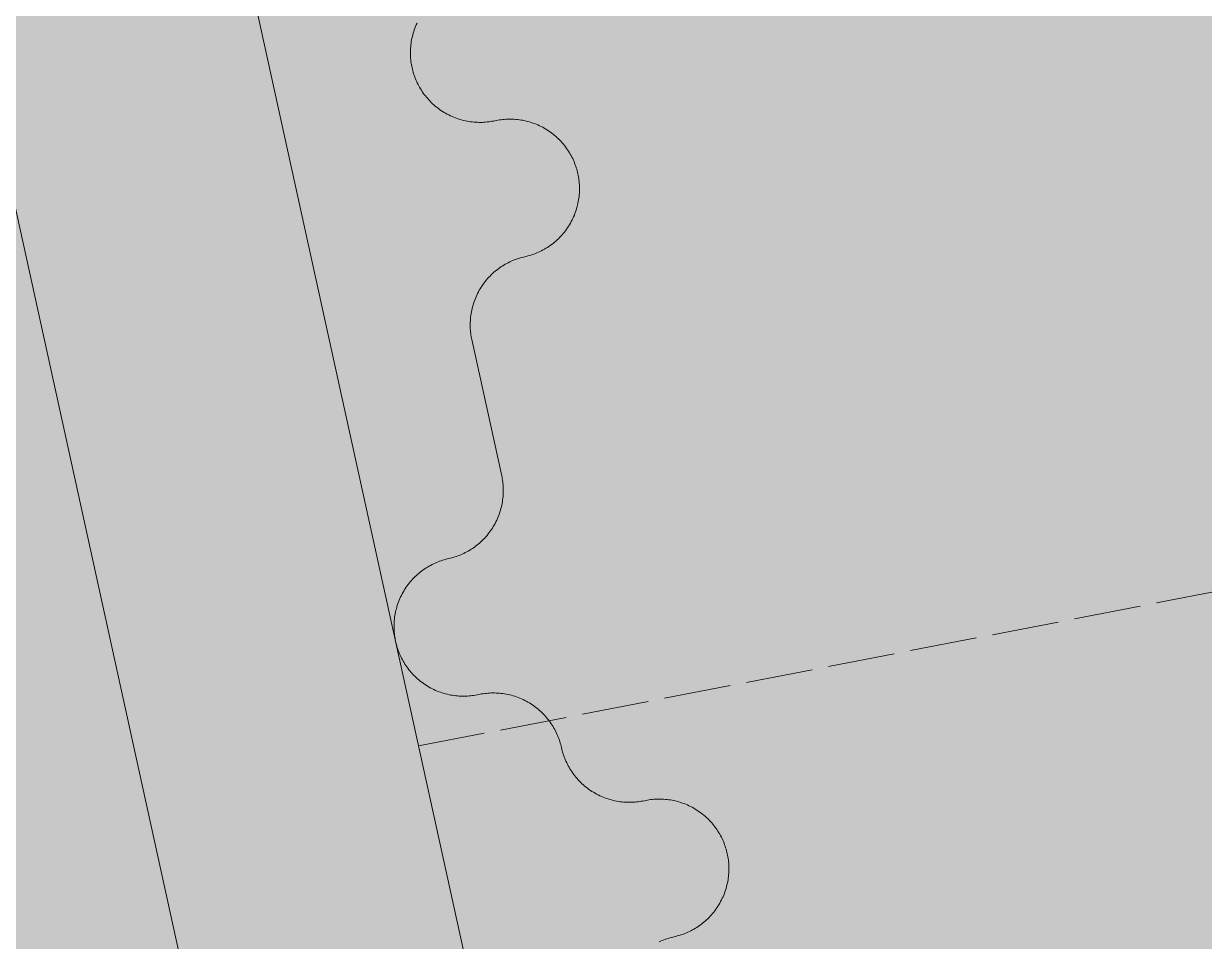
# Model space of a CAD drawing. Header units: millimetres. Extents: x 833941507 to 1669051331, y 817666127 to 1636299673.
# Drawn here: x 834549657.4 to 834549869.4, y 817982349.8 to 817982514.6 of the extents above; entities that cross this region are included whole.
import ezdxf

# ---------------------------------------------------------------- set-up
doc = ezdxf.new("R2010")
doc.units = ezdxf.units.MM
doc.header["$LTSCALE"] = 3
doc.linetypes.add('3A35X-MADL-P-LT-B01-0$0$ACAD_ISO02W033', pattern=[5, 4, -1])
for name, color, linetype, lineweight in [('Hatch (LTC&CB)', 252, 'Continuous', 35), ('UAJ-23FLOR-h', 251, 'Continuous', 9), ('UAJ-24STAI-a', 9, '3A35X-MADL-P-LT-B01-0$0$ACAD_ISO02W033', 13), ('UAJ-42INFI', 1, 'Continuous', 18)]:
    doc.layers.add(name, color=color, linetype=linetype, lineweight=lineweight)
doc.layers.add('UAJ-00XREF', color=7, linetype='Continuous')

# ---------------------------------------------------------------- blocks, each defined once
blk = doc.blocks.new('GBP-LTC-LB01')
at = {"layer": 'UAJ-23FLOR-h'}
h = blk.add_hatch(dxfattribs=at)
h.set_pattern_fill('EARTH,_O', color=256, scale=180, angle=45)
h.set_pattern_definition([(48.9989, (834576001.8, 818046085.3), (-112.727, 1612.5107), [1143, -1143]), (48.9989, (834575678.3, 818046366.6), (-112.727, 1612.5107), [1143, -1143]), (48.9989, (834575354.8, 818046647.8), (-112.727, 1612.5107), [1143, -1143]), (138.9989, (834575340.7, 818046849.3), (-1612.5107, -112.727), [1143, -1143]), (138.9989, (834575621.9, 818047172.8), (-1612.5107, -112.727), [1143, -1143]), (138.9989, (834575903.1, 818047496.3), (-1612.5107, -112.727), [1143, -1143])])
h.paths.add_polyline_path([(834572173.05, 818200349.17), (834310583.74, 818182062.08), (834331502.24, 817882831.69), (834364939.69, 817885169.23), (834473095.7, 818011283.6), (834480533.7, 818020120.4), (834485095.05, 818025709.55), (834491375.7, 818033619), (834497063.4, 818041013), (834493145.8, 818043678.7), (834512788.5, 818074029.25), (834518712.45, 818083675.25), (834526231.3, 818096325.1), (834534646.05, 818111073.05), (834545956, 818131981.3), (834557204.6, 818154198.8), (834564040, 818168496.8), (834570941.16, 818183576.43), (834578367.8, 818200696.3)])
h.paths.add_polyline_path([(834382131.31, 817956469.98), (834418268.73, 817958996.07), (834422062.41, 817963855.9), (834428403.04, 817964299.38), (834467239.2, 818010695.58), (834466445.21, 818021738.79), (834476097.72, 818035709.03), (834485267.1, 818048983.2), (834487014.89, 818051460.43), (834497268.33, 818067303.42), (834492893.38, 818129890.09), (834448056.59, 818126755.66), (834416896.58, 818105052.11), (834382061.37, 818080788.99), (834386167.45, 818022059.16), (834377588.38, 818021459.47)], flags=16)
edge = h.paths.add_edge_path(flags=16)
edge.add_line((834540292.29, 818142076.07), (834533466.32, 818141614.13))
edge.add_line((834533466.32, 818141614.13), (834523258.01, 818143862.71))
edge.add_line((834523258.01, 818143862.71), (834525896.87, 818155838.93))
edge.add_arc((834558382.43, 818267025.45), 115835.02, 237.2183981, 253.7131266, ccw=False)
edge.add_line((834495664.92, 818169638.25), (834498267.59, 818132356.98))
edge.add_line((834498267.59, 818132356.98), (834496346.42, 818130135.01))
edge.add_line((834496346.42, 818130135.01), (834492879.88, 818129892.67))
edge.add_line((834492879.88, 818129892.67), (834494229.58, 818110587.62))
edge.add_line((834494229.58, 818110587.62), (834496326.13, 818110708.38))
edge.add_line((834496326.13, 818110708.38), (834498420.21, 818080753.55))
edge.add_line((834498420.21, 818080753.55), (834498046.12, 818080727.4))
edge.add_line((834498046.12, 818080727.4), (834498254.52, 818077746.38))
edge.add_line((834498254.52, 818077746.38), (834503061.09, 818078082.4))
edge.add_line((834503061.09, 818078082.4), (834504979.52, 818081212.1))
edge.add_line((834504979.52, 818081212.1), (834509429.02, 818088470.93))
edge.add_line((834509429.02, 818088470.93), (834515217.16, 818097913.59))
edge.add_line((834515217.16, 818097913.59), (834526067.43, 818116415.54))
edge.add_line((834526067.43, 818116415.54), (834532489.2, 818127888.68))
edge.add_line((834532489.2, 818127888.68), (834534830.9, 818132146.3))
edge.add_line((834534830.9, 818132146.3), (834540292.29, 818142076.07))
h = blk.add_hatch(dxfattribs=at)
h.set_pattern_fill('EARTH,_O', color=256, scale=180, angle=45)
h.set_pattern_definition([(45.0000001, (-1082349.7, 54794.9), (-3e-06, 1616.4461018), [1143, -1143]), (45.0000001, (-1082652.8, 55098), (-3e-06, 1616.4461018), [1143, -1143]), (45.0000001, (-1082955.9, 55401.1), (-3e-06, 1616.4461018), [1143, -1143]), (135.0000001, (-1082955.9, 55603.1), (-1616.4461018, -3e-06), [1143, -1143]), (135.0000001, (-1082652.8, 55906.2), (-1616.4461018, -3e-06), [1143, -1143]), (135.0000001, (-1082349.7, 56209.3), (-1616.4461018, -3e-06), [1143, -1143])])
h.paths.add_polyline_path([(834669469.25, 818015499.17), (834651080.82, 818014213.79), (834651091.33, 818014066.03), (834669479.76, 818015351.52)], flags=16)
edge = h.paths.add_edge_path()
edge.add_arc((834611763.61, 818123015.07), 22001.28, 94.000719, 118.688683)
edge.add_line((834601201.89, 818142315.5), (834593918.34, 818141228.38))
edge.add_arc((834611768.4, 818123014.03), 25502.69, 93.997159, 134.421275, ccw=False)
edge.add_line((834609990.68, 818148454.69), (834618164.36, 818149025.84))
edge.add_line((834618164.36, 818149025.84), (834618408.29, 818145534.91))
edge.add_line((834618408.29, 818145534.91), (834616365.41, 818145392.16))
edge.add_line((834616365.41, 818145392.16), (834616609.39, 818141900.69))
edge.add_line((834616609.39, 818141900.69), (834611621.55, 818141552.15))
edge.add_line((834611621.55, 818141552.15), (834611377.61, 818145043.07))
edge.add_line((834611377.61, 818145043.07), (834610228.61, 818144962.74))
h.paths.add_polyline_path([(834673232.94, 818197365.88), (834607546.49, 818192773.89), (834599172.5, 818174435.3), (834588349.1, 818152374.5), (834578621.55, 818133890.65), (834568418.3, 818115665.3), (834556456.7, 818095618.3), (834546606.4, 818080041.6), (834532219.3, 818058623.75), (834523692.15, 818046595.75), (834515683.5, 818035708.5), (834508244.2, 818025929.9), (834500656.3, 818016266.1), (834489786.8, 818002934.1), (834483448.3, 817995421.3), (834478637.6, 817989841.7), (834458453.75, 817967379.3), (834441506.5, 817949096.36), (834383075.75, 817886437.08), (834482026.69, 817893354.51), (834551919.04, 817920008.6), (834634905.13, 817930637.13), (834634023, 817939309.35), (834633770.07, 817941795.89), (834633577.69, 817943687.02), (834508697.04, 817930983.61), (834507053.46, 817930191.44), (834506409.46, 817939426.96), (834507656.94, 817945566.73), (834503417.08, 818006767.03), (834503064.37, 818011762.67), (834514052.91, 818025791.94), (834520784.65, 818034889.35), (834526318.86, 818042436.94), (834532381.69, 818050705.63), (834536345.72, 818056472.68), (834542258.41, 818065225.62), (834550405.86, 818077286.91), (834561579, 818095001.96), (834574522.66, 818117080.03), (834587768.88, 818140310.21), (834609774.13, 818143594.98), (834610001.97, 818140335.89), (834634252.54, 818142031.47), (834636806.9, 818105492.47), (834642791.48, 818105913.75), (834646278.56, 818056032.58), (834640293.17, 818055614.16), (834643382.34, 818011424.91), (834641138.41, 818011267.96), (834645775.78, 817944927.87), (834639048.36, 817944243.52), (834640362.12, 817931328.11), (834651070.39, 817932706.91), (834650587.67, 817936476.13), (834685105.74, 817940896.86), (834685588.46, 817937127.64), (834691373.79, 817937868.57)])
blk = doc.blocks.new('inf_010')
at = {"layer": 'UAJ-42INFI'}
for points in [[(889561959.68, 757791631.81), (889561959.4, 757791631.77), (889561959.13, 757791631.74), (889561958.85, 757791631.71), (889561958.56, 757791631.7), (889561958.27, 757791631.68), (889561957.98, 757791631.68), (889561957.69, 757791631.68), (889561957.4, 757791631.68), (889561957.1, 757791631.7), (889561956.81, 757791631.72), (889561956.51, 757791631.75), (889561956.21, 757791631.78), (889561955.91, 757791631.83), (889561955.6, 757791631.88), (889561955.3, 757791631.94), (889561955, 757791632.01), (889561954.7, 757791632.08), (889561954.4, 757791632.16), (889561954.1, 757791632.25), (889561953.8, 757791632.35), (889561953.5, 757791632.46), (889561953.2, 757791632.57), (889561952.91, 757791632.7), (889561952.62, 757791632.83), (889561952.33, 757791632.96), (889561952.04, 757791633.11), (889561951.76, 757791633.26), (889561951.48, 757791633.42), (889561951.2, 757791633.59), (889561950.93, 757791633.77), (889561950.66, 757791633.95), (889561950.4, 757791634.14), (889561950.14, 757791634.34), (889561949.89, 757791634.54), (889561949.65, 757791634.75), (889561949.4, 757791634.96), (889561949.17, 757791635.18), (889561948.94, 757791635.41), (889561948.72, 757791635.64), (889561948.5, 757791635.88), (889561948.29, 757791636.12), (889561948.09, 757791636.37), (889561947.9, 757791636.62), (889561947.71, 757791636.87), (889561947.53, 757791637.13), (889561947.35, 757791637.39), (889561947.19, 757791637.66), (889561947.03, 757791637.93), (889561946.88, 757791638.2), (889561946.73, 757791638.47), (889561946.6, 757791638.74), (889561946.47, 757791639.02), (889561946.35, 757791639.29), (889561946.23, 757791639.57), (889561946.13, 757791639.85), (889561946.03, 757791640.13), (889561945.93, 757791640.41), (889561945.85, 757791640.69), (889561945.77, 757791640.97), (889561945.7, 757791641.25), (889561945.64, 757791641.52), (889561945.58, 757791641.8), (889561945.53, 757791642.08), (889561945.49, 757791642.35), (889561945.45, 757791642.62), (889561945.42, 757791642.9), (889561945.39, 757791643.18), (889561945.37, 757791643.47), (889561945.36, 757791643.76), (889561945.35, 757791644.04), (889561945.36, 757791644.34), (889561945.36, 757791644.63), (889561945.38, 757791644.93), (889561945.4, 757791645.22), (889561945.43, 757791645.52), (889561945.46, 757791645.82), (889561945.51, 757791646.12), (889561945.56, 757791646.43), (889561945.62, 757791646.73), (889561945.68, 757791647.03), (889561945.76, 757791647.33), (889561945.84, 757791647.63), (889561945.93, 757791647.93), (889561946.03, 757791648.23), (889561946.14, 757791648.53), (889561946.25, 757791648.83), (889561946.37, 757791649.12), (889561946.5, 757791649.41), (889561946.64, 757791649.7), (889561946.79, 757791649.99), (889561946.94, 757791650.27)], [(889561963.33, 757791607.08), (889561963.6, 757791607.12), (889561963.88, 757791607.17), (889561964.16, 757791607.23), (889561964.43, 757791607.29), (889561964.71, 757791607.36), (889561964.99, 757791607.44), (889561965.27, 757791607.52), (889561965.55, 757791607.62), (889561965.83, 757791607.72), (889561966.11, 757791607.82), (889561966.39, 757791607.94), (889561966.66, 757791608.06), (889561966.94, 757791608.19), (889561967.21, 757791608.32), (889561967.48, 757791608.47), (889561967.75, 757791608.62), (889561968.02, 757791608.78), (889561968.29, 757791608.94), (889561968.55, 757791609.12), (889561968.81, 757791609.3), (889561969.06, 757791609.49), (889561969.31, 757791609.68), (889561969.56, 757791609.88), (889561969.8, 757791610.09), (889561970.04, 757791610.31), (889561970.27, 757791610.53), (889561970.5, 757791610.76), (889561970.72, 757791610.99), (889561970.93, 757791611.23), (889561971.14, 757791611.48), (889561971.34, 757791611.73), (889561971.54, 757791611.99), (889561971.73, 757791612.25), (889561971.91, 757791612.52), (889561972.09, 757791612.79), (889561972.26, 757791613.07), (889561972.42, 757791613.35), (889561972.57, 757791613.63), (889561972.72, 757791613.92), (889561972.85, 757791614.2), (889561972.98, 757791614.5), (889561973.11, 757791614.79), (889561973.22, 757791615.09), (889561973.33, 757791615.39), (889561973.43, 757791615.68), (889561973.52, 757791615.99), (889561973.6, 757791616.29), (889561973.67, 757791616.59), (889561973.74, 757791616.89), (889561973.8, 757791617.19), (889561973.85, 757791617.49), (889561973.9, 757791617.8), (889561973.93, 757791618.1), (889561973.96, 757791618.4), (889561973.98, 757791618.69), (889561974, 757791618.99), (889561974, 757791619.28), (889561974, 757791619.57), (889561974, 757791619.86), (889561973.99, 757791620.15), (889561973.97, 757791620.43), (889561973.94, 757791620.72), (889561973.91, 757791620.99), (889561973.87, 757791621.27), (889561973.83, 757791621.54), (889561973.78, 757791621.82), (889561973.72, 757791622.1), (889561973.66, 757791622.37), (889561973.59, 757791622.65), (889561973.51, 757791622.93), (889561973.42, 757791623.21), (889561973.33, 757791623.49), (889561973.23, 757791623.77), (889561973.13, 757791624.05), (889561973.01, 757791624.32), (889561972.89, 757791624.6), (889561972.76, 757791624.88), (889561972.63, 757791625.15), (889561972.48, 757791625.42), (889561972.33, 757791625.69), (889561972.17, 757791625.96), (889561972.01, 757791626.22), (889561971.83, 757791626.49), (889561971.65, 757791626.74), (889561971.46, 757791627), (889561971.27, 757791627.25), (889561971.07, 757791627.5), (889561970.86, 757791627.74), (889561970.64, 757791627.98), (889561970.42, 757791628.21), (889561970.19, 757791628.43), (889561969.95, 757791628.65), (889561969.71, 757791628.87), (889561969.47, 757791629.08), (889561969.22, 757791629.28), (889561968.96, 757791629.48), (889561968.7, 757791629.67), (889561968.43, 757791629.85), (889561968.16, 757791630.03), (889561967.88, 757791630.19), (889561967.6, 757791630.36), (889561967.32, 757791630.51), (889561967.03, 757791630.65), (889561966.74, 757791630.79), (889561966.45, 757791630.92), (889561966.16, 757791631.05), (889561965.86, 757791631.16), (889561965.56, 757791631.27), (889561965.26, 757791631.37), (889561964.96, 757791631.46), (889561964.66, 757791631.54), (889561964.36, 757791631.61), (889561964.06, 757791631.68), (889561963.76, 757791631.74), (889561963.45, 757791631.79), (889561963.15, 757791631.83), (889561962.85, 757791631.87), (889561962.55, 757791631.9), (889561962.26, 757791631.92), (889561961.96, 757791631.94), (889561961.67, 757791631.94), (889561961.37, 757791631.94), (889561961.09, 757791631.94), (889561960.8, 757791631.92), (889561960.51, 757791631.9), (889561960.23, 757791631.88), (889561959.95, 757791631.85), (889561959.68, 757791631.81)], [(889561952.79, 757791592.89), (889561952.75, 757791593.16), (889561952.72, 757791593.44), (889561952.7, 757791593.72), (889561952.68, 757791594), (889561952.66, 757791594.29), (889561952.66, 757791594.58), (889561952.66, 757791594.87), (889561952.66, 757791595.17), (889561952.68, 757791595.46), (889561952.7, 757791595.76), (889561952.73, 757791596.06), (889561952.77, 757791596.36), (889561952.81, 757791596.66), (889561952.86, 757791596.96), (889561952.92, 757791597.26), (889561952.99, 757791597.57), (889561953.06, 757791597.87), (889561953.14, 757791598.17), (889561953.23, 757791598.47), (889561953.33, 757791598.77), (889561953.44, 757791599.07), (889561953.55, 757791599.36), (889561953.68, 757791599.66), (889561953.81, 757791599.95), (889561953.95, 757791600.24), (889561954.09, 757791600.53), (889561954.24, 757791600.81), (889561954.41, 757791601.09), (889561954.57, 757791601.36), (889561954.75, 757791601.64), (889561954.93, 757791601.9), (889561955.12, 757791602.16), (889561955.32, 757791602.42), (889561955.52, 757791602.67), (889561955.73, 757791602.92), (889561955.94, 757791603.16), (889561956.17, 757791603.4), (889561956.39, 757791603.62), (889561956.62, 757791603.85), (889561956.86, 757791604.06), (889561957.1, 757791604.27), (889561957.35, 757791604.47), (889561957.6, 757791604.67), (889561957.86, 757791604.86), (889561958.11, 757791605.04), (889561958.37, 757791605.21), (889561958.64, 757791605.38), (889561958.91, 757791605.54), (889561959.18, 757791605.69), (889561959.45, 757791605.83), (889561959.72, 757791605.97), (889561960, 757791606.1), (889561960.28, 757791606.22), (889561960.55, 757791606.33), (889561960.83, 757791606.44), (889561961.11, 757791606.54), (889561961.39, 757791606.63), (889561961.67, 757791606.72), (889561961.95, 757791606.79), (889561962.23, 757791606.86), (889561962.5, 757791606.93), (889561962.78, 757791606.98), (889561963.06, 757791607.03), (889561963.33, 757791607.08)], [(889561956.44, 757791568.15), (889561952.79, 757791592.89)], [(889561945.9, 757791553.96), (889561946.17, 757791554.01), (889561946.45, 757791554.06), (889561946.73, 757791554.11), (889561947, 757791554.18), (889561947.28, 757791554.25), (889561947.56, 757791554.32), (889561947.84, 757791554.41), (889561948.12, 757791554.5), (889561948.4, 757791554.6), (889561948.68, 757791554.71), (889561948.96, 757791554.82), (889561949.23, 757791554.94), (889561949.51, 757791555.07), (889561949.78, 757791555.21), (889561950.05, 757791555.35), (889561950.32, 757791555.5), (889561950.59, 757791555.66), (889561950.86, 757791555.83), (889561951.12, 757791556), (889561951.38, 757791556.18), (889561951.63, 757791556.37), (889561951.88, 757791556.57), (889561952.13, 757791556.77), (889561952.37, 757791556.98), (889561952.61, 757791557.19), (889561952.84, 757791557.42), (889561953.07, 757791557.64), (889561953.29, 757791557.88), (889561953.5, 757791558.12), (889561953.71, 757791558.37), (889561953.91, 757791558.62), (889561954.11, 757791558.88), (889561954.3, 757791559.14), (889561954.48, 757791559.4), (889561954.66, 757791559.68), (889561954.83, 757791559.95), (889561954.99, 757791560.23), (889561955.14, 757791560.51), (889561955.29, 757791560.8), (889561955.42, 757791561.09), (889561955.55, 757791561.38), (889561955.68, 757791561.68), (889561955.79, 757791561.97), (889561955.9, 757791562.27), (889561956, 757791562.57), (889561956.09, 757791562.87), (889561956.17, 757791563.17), (889561956.25, 757791563.47), (889561956.31, 757791563.78), (889561956.37, 757791564.08), (889561956.42, 757791564.38), (889561956.47, 757791564.68), (889561956.5, 757791564.98), (889561956.53, 757791565.28), (889561956.55, 757791565.58), (889561956.57, 757791565.87), (889561956.57, 757791566.17), (889561956.57, 757791566.46), (889561956.57, 757791566.75), (889561956.56, 757791567.04), (889561956.54, 757791567.32), (889561956.51, 757791567.6), (889561956.48, 757791567.88), (889561956.44, 757791568.15)], [(889561949.55, 757791529.23), (889561949.28, 757791529.19), (889561949, 757791529.16), (889561948.72, 757791529.14), (889561948.43, 757791529.12), (889561948.15, 757791529.1), (889561947.86, 757791529.1), (889561947.57, 757791529.1), (889561947.27, 757791529.1), (889561946.98, 757791529.12), (889561946.68, 757791529.14), (889561946.38, 757791529.17), (889561946.08, 757791529.21), (889561945.78, 757791529.25), (889561945.48, 757791529.3), (889561945.17, 757791529.36), (889561944.87, 757791529.43), (889561944.57, 757791529.5), (889561944.27, 757791529.58), (889561943.97, 757791529.67), (889561943.67, 757791529.77), (889561943.37, 757791529.88), (889561943.07, 757791529.99), (889561942.78, 757791530.12), (889561942.49, 757791530.25), (889561942.2, 757791530.39), (889561941.91, 757791530.53), (889561941.63, 757791530.68), (889561941.35, 757791530.85), (889561941.07, 757791531.01), (889561940.8, 757791531.19), (889561940.54, 757791531.37), (889561940.27, 757791531.56), (889561940.02, 757791531.76), (889561939.76, 757791531.96), (889561939.52, 757791532.17), (889561939.28, 757791532.39), (889561939.04, 757791532.61), (889561938.81, 757791532.83), (889561938.59, 757791533.06), (889561938.38, 757791533.3), (889561938.17, 757791533.54), (889561937.96, 757791533.79), (889561937.77, 757791534.04), (889561937.58, 757791534.3), (889561937.4, 757791534.55), (889561937.23, 757791534.82), (889561937.06, 757791535.08), (889561936.9, 757791535.35), (889561936.75, 757791535.62), (889561936.61, 757791535.89), (889561936.47, 757791536.16), (889561936.34, 757791536.44), (889561936.22, 757791536.72), (889561936.1, 757791536.99), (889561936, 757791537.27), (889561935.9, 757791537.55), (889561935.81, 757791537.83), (889561935.72, 757791538.11), (889561935.65, 757791538.39), (889561935.57, 757791538.67), (889561935.51, 757791538.94), (889561935.45, 757791539.22), (889561935.4, 757791539.5), (889561935.36, 757791539.77), (889561935.32, 757791540.05), (889561935.29, 757791540.32), (889561935.27, 757791540.61), (889561935.25, 757791540.89), (889561935.23, 757791541.18), (889561935.23, 757791541.47), (889561935.23, 757791541.76), (889561935.23, 757791542.05), (889561935.25, 757791542.35), (889561935.27, 757791542.64), (889561935.3, 757791542.94), (889561935.34, 757791543.24), (889561935.38, 757791543.55), (889561935.43, 757791543.85), (889561935.49, 757791544.15), (889561935.56, 757791544.45), (889561935.63, 757791544.75), (889561935.71, 757791545.05), (889561935.8, 757791545.36), (889561935.9, 757791545.65), (889561936.01, 757791545.95), (889561936.12, 757791546.25), (889561936.25, 757791546.54), (889561936.38, 757791546.84), (889561936.52, 757791547.12), (889561936.66, 757791547.41), (889561936.81, 757791547.69), (889561936.98, 757791547.97), (889561937.14, 757791548.25), (889561937.32, 757791548.52), (889561937.5, 757791548.79), (889561937.69, 757791549.05), (889561937.89, 757791549.31), (889561938.09, 757791549.56), (889561938.3, 757791549.81), (889561938.51, 757791550.05), (889561938.74, 757791550.28), (889561938.96, 757791550.51), (889561939.19, 757791550.73), (889561939.43, 757791550.95), (889561939.67, 757791551.16), (889561939.92, 757791551.36), (889561940.17, 757791551.55), (889561940.43, 757791551.74), (889561940.68, 757791551.92), (889561940.95, 757791552.1), (889561941.21, 757791552.26), (889561941.48, 757791552.42), (889561941.75, 757791552.57), (889561942.02, 757791552.72), (889561942.29, 757791552.85), (889561942.57, 757791552.98), (889561942.85, 757791553.1), (889561943.12, 757791553.22), (889561943.4, 757791553.32), (889561943.68, 757791553.42), (889561943.96, 757791553.52), (889561944.24, 757791553.6), (889561944.52, 757791553.68), (889561944.8, 757791553.75), (889561945.07, 757791553.81), (889561945.35, 757791553.87), (889561945.63, 757791553.92), (889561945.9, 757791553.96)], [(889561963.74, 757791518.69), (889561963.7, 757791518.96), (889561963.65, 757791519.24), (889561963.59, 757791519.52), (889561963.53, 757791519.79), (889561963.46, 757791520.07), (889561963.38, 757791520.35), (889561963.3, 757791520.63), (889561963.2, 757791520.91), (889561963.11, 757791521.19), (889561963, 757791521.47), (889561962.89, 757791521.75), (889561962.76, 757791522.02), (889561962.63, 757791522.3), (889561962.5, 757791522.57), (889561962.35, 757791522.84), (889561962.2, 757791523.11), (889561962.04, 757791523.38), (889561961.88, 757791523.65), (889561961.7, 757791523.91), (889561961.52, 757791524.17), (889561961.34, 757791524.42), (889561961.14, 757791524.67), (889561960.94, 757791524.92), (889561960.73, 757791525.16), (889561960.51, 757791525.4), (889561960.29, 757791525.63), (889561960.06, 757791525.86), (889561959.83, 757791526.08), (889561959.59, 757791526.29), (889561959.34, 757791526.5), (889561959.09, 757791526.7), (889561958.83, 757791526.9), (889561958.57, 757791527.09), (889561958.3, 757791527.27), (889561958.03, 757791527.45), (889561957.75, 757791527.62), (889561957.48, 757791527.78), (889561957.19, 757791527.93), (889561956.91, 757791528.08), (889561956.62, 757791528.21), (889561956.32, 757791528.34), (889561956.03, 757791528.47), (889561955.73, 757791528.58), (889561955.44, 757791528.69), (889561955.14, 757791528.79), (889561954.84, 757791528.88), (889561954.53, 757791528.96), (889561954.23, 757791529.03), (889561953.93, 757791529.1), (889561953.63, 757791529.16), (889561953.33, 757791529.21), (889561953.03, 757791529.26), (889561952.72, 757791529.29), (889561952.43, 757791529.32), (889561952.13, 757791529.34), (889561951.83, 757791529.36), (889561951.54, 757791529.36), (889561951.25, 757791529.36), (889561950.96, 757791529.36), (889561950.67, 757791529.34), (889561950.39, 757791529.33), (889561950.11, 757791529.3), (889561949.83, 757791529.27), (889561949.55, 757791529.23)], [(889561977.94, 757791508.15), (889561977.66, 757791508.11), (889561977.38, 757791508.08), (889561977.1, 757791508.06), (889561976.82, 757791508.04), (889561976.53, 757791508.02), (889561976.24, 757791508.02), (889561975.95, 757791508.02), (889561975.65, 757791508.02), (889561975.36, 757791508.04), (889561975.06, 757791508.06), (889561974.76, 757791508.09), (889561974.46, 757791508.12), (889561974.16, 757791508.17), (889561973.86, 757791508.22), (889561973.56, 757791508.28), (889561973.25, 757791508.35), (889561972.95, 757791508.42), (889561972.65, 757791508.5), (889561972.35, 757791508.59), (889561972.05, 757791508.69), (889561971.75, 757791508.8), (889561971.46, 757791508.91), (889561971.16, 757791509.04), (889561970.87, 757791509.17), (889561970.58, 757791509.3), (889561970.3, 757791509.45), (889561970.01, 757791509.6), (889561969.73, 757791509.76), (889561969.46, 757791509.93), (889561969.19, 757791510.11), (889561968.92, 757791510.29), (889561968.66, 757791510.48), (889561968.4, 757791510.68), (889561968.15, 757791510.88), (889561967.9, 757791511.09), (889561967.66, 757791511.3), (889561967.42, 757791511.53), (889561967.2, 757791511.75), (889561966.97, 757791511.98), (889561966.76, 757791512.22), (889561966.55, 757791512.46), (889561966.35, 757791512.71), (889561966.15, 757791512.96), (889561965.96, 757791513.21), (889561965.78, 757791513.47), (889561965.61, 757791513.73), (889561965.44, 757791514), (889561965.28, 757791514.27), (889561965.13, 757791514.54), (889561964.99, 757791514.81), (889561964.85, 757791515.08), (889561964.72, 757791515.36), (889561964.6, 757791515.63), (889561964.49, 757791515.91), (889561964.38, 757791516.19), (889561964.28, 757791516.47), (889561964.19, 757791516.75), (889561964.11, 757791517.03), (889561964.03, 757791517.31), (889561963.96, 757791517.59), (889561963.89, 757791517.86), (889561963.84, 757791518.14), (889561963.79, 757791518.42), (889561963.74, 757791518.69)], [(889561981.59, 757791483.42), (889561981.86, 757791483.46), (889561982.14, 757791483.51), (889561982.41, 757791483.57), (889561982.69, 757791483.63), (889561982.97, 757791483.7), (889561983.25, 757791483.78), (889561983.53, 757791483.86), (889561983.81, 757791483.96), (889561984.08, 757791484.06), (889561984.36, 757791484.16), (889561984.64, 757791484.28), (889561984.92, 757791484.4), (889561985.19, 757791484.53), (889561985.47, 757791484.66), (889561985.74, 757791484.81), (889561986.01, 757791484.96), (889561986.28, 757791485.12), (889561986.54, 757791485.28), (889561986.8, 757791485.46), (889561987.06, 757791485.64), (889561987.32, 757791485.83), (889561987.57, 757791486.02), (889561987.81, 757791486.22), (889561988.06, 757791486.43), (889561988.29, 757791486.65), (889561988.52, 757791486.87), (889561988.75, 757791487.1), (889561988.97, 757791487.33), (889561989.19, 757791487.57), (889561989.4, 757791487.82), (889561989.6, 757791488.07), (889561989.8, 757791488.33), (889561989.99, 757791488.59), (889561990.17, 757791488.86), (889561990.34, 757791489.13), (889561990.51, 757791489.41), (889561990.67, 757791489.69), (889561990.83, 757791489.97), (889561990.97, 757791490.26), (889561991.11, 757791490.54), (889561991.24, 757791490.84), (889561991.36, 757791491.13), (889561991.48, 757791491.43), (889561991.58, 757791491.73), (889561991.68, 757791492.03), (889561991.77, 757791492.33), (889561991.86, 757791492.63), (889561991.93, 757791492.93), (889561992, 757791493.23), (889561992.06, 757791493.53), (889561992.11, 757791493.84), (889561992.15, 757791494.14), (889561992.19, 757791494.44), (889561992.22, 757791494.74), (889561992.24, 757791495.03), (889561992.25, 757791495.33), (889561992.26, 757791495.62), (889561992.26, 757791495.91), (889561992.25, 757791496.2), (889561992.24, 757791496.49), (889561992.22, 757791496.77), (889561992.2, 757791497.06), (889561992.16, 757791497.33), (889561992.13, 757791497.61), (889561992.08, 757791497.88), (889561992.03, 757791498.16), (889561991.98, 757791498.44), (889561991.91, 757791498.71), (889561991.84, 757791498.99), (889561991.76, 757791499.27), (889561991.68, 757791499.55), (889561991.59, 757791499.83), (889561991.49, 757791500.11), (889561991.38, 757791500.39), (889561991.27, 757791500.66), (889561991.15, 757791500.94), (889561991.02, 757791501.22), (889561990.88, 757791501.49), (889561990.74, 757791501.76), (889561990.59, 757791502.03), (889561990.43, 757791502.3), (889561990.26, 757791502.57), (889561990.09, 757791502.83), (889561989.91, 757791503.08), (889561989.72, 757791503.34), (889561989.52, 757791503.59), (889561989.32, 757791503.84), (889561989.11, 757791504.08), (889561988.9, 757791504.32), (889561988.67, 757791504.55), (889561988.45, 757791504.77), (889561988.21, 757791505), (889561987.97, 757791505.21), (889561987.72, 757791505.42), (889561987.47, 757791505.62), (889561987.21, 757791505.82), (889561986.95, 757791506.01), (889561986.68, 757791506.19), (889561986.41, 757791506.37), (889561986.14, 757791506.53), (889561985.86, 757791506.7), (889561985.58, 757791506.85), (889561985.29, 757791506.99), (889561985, 757791507.13), (889561984.71, 757791507.26), (889561984.41, 757791507.39), (889561984.12, 757791507.5), (889561983.82, 757791507.61), (889561983.52, 757791507.71), (889561983.22, 757791507.8), (889561982.92, 757791507.88), (889561982.62, 757791507.95), (889561982.31, 757791508.02), (889561982.01, 757791508.08), (889561981.71, 757791508.13), (889561981.41, 757791508.17), (889561981.11, 757791508.21), (889561980.81, 757791508.24), (889561980.51, 757791508.26), (889561980.22, 757791508.28), (889561979.92, 757791508.28), (889561979.63, 757791508.28), (889561979.34, 757791508.28), (889561979.05, 757791508.26), (889561978.77, 757791508.24), (889561978.49, 757791508.22), (889561978.21, 757791508.19), (889561977.94, 757791508.15)], [(889561978.81, 757791482.67), (889561979.09, 757791482.78), (889561979.37, 757791482.88), (889561979.65, 757791482.97), (889561979.92, 757791483.06), (889561980.2, 757791483.13), (889561980.48, 757791483.2), (889561980.76, 757791483.27), (889561981.04, 757791483.32), (889561981.31, 757791483.37), (889561981.59, 757791483.42)]]:
    blk.add_lwpolyline(points, dxfattribs=at)
blk = doc.blocks.new('3A35X-MADL-P-LT-B01-0')
at = {"layer": 'UAJ-24STAI-a'}
blk.add_line((834549728.23, 817982384.83), (834550951.02, 817982621.79), dxfattribs=at)
at = {"layer": 'UAJ-42INFI'}
for p, q in [((834549520.29, 817983330.89), (834549799.1, 817982062.43)), ((834549471.45, 817983320.16), (834549750.26, 817982051.69))]:
    blk.add_line(p, q, dxfattribs=at)
at = {"rotation": 3.998908525164564}
blk.add_blockref('inf_010', (-0.01, 0.01), dxfattribs=at)

msp = doc.modelspace()

# ---------------------------------------------------------------- hatches: boundary and pattern name
at = {"layer": 'Hatch (LTC&CB)'}
h = msp.add_hatch(dxfattribs=at)
h.set_pattern_fill('ANSI38', color=256, scale=100)
h.set_pattern_definition([(318.99984, (834479093.73, 818230174.15), (208.29942, 239.6197), []), (48.99984, (834479093.73, 818230174.15), (176.97914, 687.53882), [793.75, -476.25])])
edge = h.paths.add_edge_path()
edge.add_line((834601196.19, 818142314.52), (834603754.26, 818142696.37))
edge.add_line((834603754.26, 818142696.37), (834603901.9, 818141707.33))
edge.add_line((834603901.9, 818141707.33), (834603810.47, 818141693.69))
edge.add_arc((834611763.29, 818123016.36), 20300, 113.064358, 141.357581)
edge.add_line((834595907.81, 818135692.86), (834595395.45, 818135656.86))
edge.add_line((834595395.45, 818135656.86), (834583111.72, 818114341.03))
edge.add_line((834583111.72, 818114341.03), (834578121.58, 818106513.89))
edge.add_line((834578121.58, 818106513.89), (834575731.65, 818102809.5))
edge.add_line((834575731.65, 818102809.5), (834574387.45, 818100725.98))
edge.add_line((834574387.45, 818100725.98), (834573113.98, 818098752.1))
edge.add_line((834573113.98, 818098752.1), (834573145.25, 818098730.65))
edge.add_line((834573145.25, 818098730.65), (834569989.11, 818093770.2))
edge.add_line((834569989.11, 818093770.2), (834566535, 818088385.68))
edge.add_line((834566535, 818088385.68), (834566514.09, 818088398.3))
edge.add_line((834566514.09, 818088398.3), (834558743.61, 818076256.63))
edge.add_line((834558743.61, 818076256.63), (834557653.4, 818074495.71))
edge.add_line((834557653.4, 818074495.71), (834553498.92, 818068288.56))
edge.add_line((834553498.92, 818068288.56), (834548580.86, 818060932.13))
edge.add_line((834548580.86, 818060932.13), (834544328.26, 818054726.34))
edge.add_line((834544328.26, 818054726.34), (834544332.15, 818054704.66))
edge.add_line((834544332.15, 818054704.66), (834540324.6, 818048716.69))
edge.add_line((834540324.6, 818048716.69), (834541041.32, 818048232.54))
edge.add_line((834541041.32, 818048232.54), (834540089.73, 818046823.83))
edge.add_line((834540089.73, 818046823.83), (834539737.55, 818047061.73))
edge.add_line((834539737.55, 818047061.73), (834533115.75, 818038377.74))
edge.add_line((834533115.75, 818038377.74), (834515220.96, 818015146.63))
edge.add_arc((834538026.01, 818000636.26), 27030, 147.532263, 176.187088)
edge.add_line((834511055.84, 818002433.72), (834511444.99, 817996891.23))
edge.add_line((834511444.99, 817996891.23), (834511474.11, 817996474.65))
edge.add_line((834511474.11, 817996474.65), (834508641.22, 817996276.61))
edge.add_line((834508641.22, 817996276.61), (834508910.68, 817992422.05))
edge.add_line((834508910.68, 817992422.05), (834511353.38, 817992955.96))
edge.add_line((834511353.38, 817992955.96), (834513357.66, 817964213.01))
edge.add_line((834513357.66, 817964213.01), (834513308.95, 817964209.6))
edge.add_line((834513308.95, 817964209.6), (834513879.4, 817955918.75))
edge.add_line((834513879.4, 817955918.75), (834514876.61, 817955988.46))
edge.add_line((834514876.61, 817955988.46), (834515053.07, 817953464.41))
edge.add_arc((834528221.07, 817954382.99), 13200, 183.990417, 259.837233)
edge.add_line((834525891.99, 817941390.09), (834525974.53, 817940578.71))
edge.add_line((834525974.53, 817940578.71), (834555356.34, 817943567.49))
edge.add_line((834555356.34, 817943567.49), (834594711.69, 817947570.8))
edge.add_line((834594711.69, 817947570.8), (834594754.2, 817947152.96))
edge.add_line((834594754.2, 817947152.96), (834616096.9, 817949323.98))
edge.add_line((834616096.9, 817949323.98), (834631854.21, 817950926.85))
edge.add_line((834631854.21, 817950926.85), (834631836.71, 817951177.16))
edge.add_line((834631836.71, 817951177.16), (834639760.38, 817951731.08))
edge.add_line((834639760.38, 817951731.08), (834640506.97, 817944391.59))
edge.add_line((834640506.97, 817944391.59), (834508703.57, 817930984.28))
edge.add_line((834508703.57, 817930984.28), (834508663.51, 817930982.16))
edge.add_line((834508663.51, 817930982.16), (834507053.46, 817930191.44))
edge.add_line((834507053.46, 817930191.44), (834506409.46, 817939426.96))
edge.add_line((834506409.46, 817939426.96), (834507674.95, 817945699.32))
edge.add_line((834507674.95, 817945699.32), (834503067.5, 818011766.68))
edge.add_line((834503067.5, 818011766.68), (834515005.94, 818027008.3))
edge.add_line((834515005.94, 818027008.3), (834526318.86, 818042436.95))
edge.add_line((834526318.86, 818042436.95), (834533248.43, 818051887.55))
edge.add_line((834533248.43, 818051887.55), (834545204.94, 818069586.37))
edge.add_line((834545204.94, 818069586.37), (834551695.41, 818079200.62))
edge.add_line((834551695.41, 818079200.62), (834551700.66, 818079300.57))
edge.add_line((834551700.66, 818079300.57), (834554860.11, 818084257.51))
edge.add_line((834554860.11, 818084257.51), (834556162.94, 818086301.54))
edge.add_line((834556162.94, 818086301.54), (834561579.11, 818095002.15))
edge.add_line((834561579.11, 818095002.15), (834564610.19, 818100023.59))
edge.add_line((834564610.19, 818100023.59), (834566711.84, 818103505.28))
edge.add_line((834566711.84, 818103505.28), (834567220.96, 818104369.68))
edge.add_line((834567220.96, 818104369.68), (834571219.85, 818111331.33))
edge.add_line((834571219.85, 818111331.33), (834579233.58, 818125278.3))
edge.add_line((834579233.58, 818125278.3), (834584805.19, 818135090.79))
edge.add_line((834584805.19, 818135090.79), (834587768.44, 818140310.15))
edge.add_line((834587768.44, 818140310.15), (834593953.37, 818141233.38))
edge.add_arc((834611682.41, 818123278.84), 25232.61, 93.846032, 134.637937, ccw=False)
edge.add_line((834609989.92, 818148454.62), (834618164.07, 818149025.82))
edge.add_line((834618164.07, 818149025.82), (834618408.01, 818145534.9))
edge.add_line((834618408.01, 818145534.9), (834616365.13, 818145392.15))
edge.add_line((834616365.13, 818145392.15), (834616609.11, 818141900.67))
edge.add_line((834616609.11, 818141900.67), (834611621.27, 818141552.12))
edge.add_line((834611621.27, 818141552.12), (834611377.33, 818145043.04))
edge.add_arc((834611845.2, 818122938.11), 22109.88, 91.212521, 118.792578)
h = msp.add_hatch(color=256, dxfattribs=at)
h.dxf.hatch_style = 1
edge = h.paths.add_edge_path()
edge.add_line((834513358.83, 817964213.1), (834514805.29, 817964314.21))
edge.add_line((834514805.29, 817964314.21), (834514905.32, 817962883.32))
edge.add_line((834514905.32, 817962883.32), (834522015.98, 817959924.65))
edge.add_line((834522015.98, 817959924.65), (834527599.83, 817958234.85))
edge.add_line((834527599.83, 817958234.85), (834531627.41, 817957331.96))
edge.add_line((834531627.41, 817957331.96), (834538597.73, 817957185.8))
edge.add_line((834538597.73, 817957185.8), (834550283.84, 817958000.71))
edge.add_line((834550283.84, 817958000.71), (834576164.25, 817960699.31))
edge.add_arc((834571429.66, 818001700.88), 41274.03, 276.586959, 289.104779)
edge.add_line((834584938.52, 817962700.16), (834585387.44, 817962731.44))
edge.add_line((834585387.44, 817962731.44), (834585119.41, 817966565.54))
edge.add_line((834585119.41, 817966565.54), (834584671.75, 817966534.24))
edge.add_line((834584671.75, 817966534.24), (834582845.22, 817993361.89))
edge.add_line((834582845.22, 817993361.89), (834584586.66, 817993483.63))
edge.add_line((834584586.66, 817993483.63), (834584565.21, 817993788.17))
edge.add_line((834584565.21, 817993788.17), (834583546.6, 817993716.97))
edge.add_line((834583546.6, 817993716.97), (834579511.62, 818051438.28))
edge.add_line((834579511.62, 818051438.28), (834571357.07, 818050868.21))
edge.add_line((834571357.07, 818050868.21), (834571728.42, 818045556.24))
edge.add_line((834571728.42, 818045556.24), (834551421, 818044136.6))
edge.add_line((834551421, 818044136.6), (834550915.36, 818053251.15))
edge.add_line((834550915.36, 818053251.15), (834550067.43, 818053191.87))
edge.add_line((834550067.43, 818053191.87), (834547980.34, 818050328.44))
edge.add_line((834547980.34, 818050328.44), (834547993.72, 818050137.14))
edge.add_line((834547993.72, 818050137.14), (834537098.76, 818035335.08))
edge.add_line((834537098.76, 818035335.08), (834533115.75, 818038377.74))
edge.add_line((834533115.75, 818038377.74), (834521762.77, 818023639.24))
edge.add_line((834521762.77, 818023639.24), (834515226.35, 818015153.63))
edge.add_arc((834538313.07, 818000540.46), 27322.9, 147.66747, 176.026674)
edge.add_line((834511055.84, 818002433.72), (834511474.11, 817996474.65))
edge.add_line((834511474.11, 817996474.65), (834508641.22, 817996276.61))
edge.add_line((834508641.22, 817996276.61), (834508910.68, 817992422.05))
edge.add_line((834508910.68, 817992422.05), (834511349.45, 817992955.1))
edge.add_line((834511349.45, 817992955.1), (834511354.85, 817992876.6))
edge.add_line((834511354.85, 817992876.6), (834513358.66, 817964213.08))
edge.add_line((834513358.66, 817964213.08), (834513358.83, 817964213.1))

# ---------------------------------------------------------------- block references
msp.add_blockref('GBP-LTC-LB01', (0, 0))
at = {"layer": 'UAJ-00XREF', "ltscale": 10, "rotation": 8.262983694057247e-05}
msp.add_blockref('3A35X-MADL-P-LT-B01-0', (1179.72, -1203.53), dxfattribs=at)

doc.saveas('drawing.dxf')
